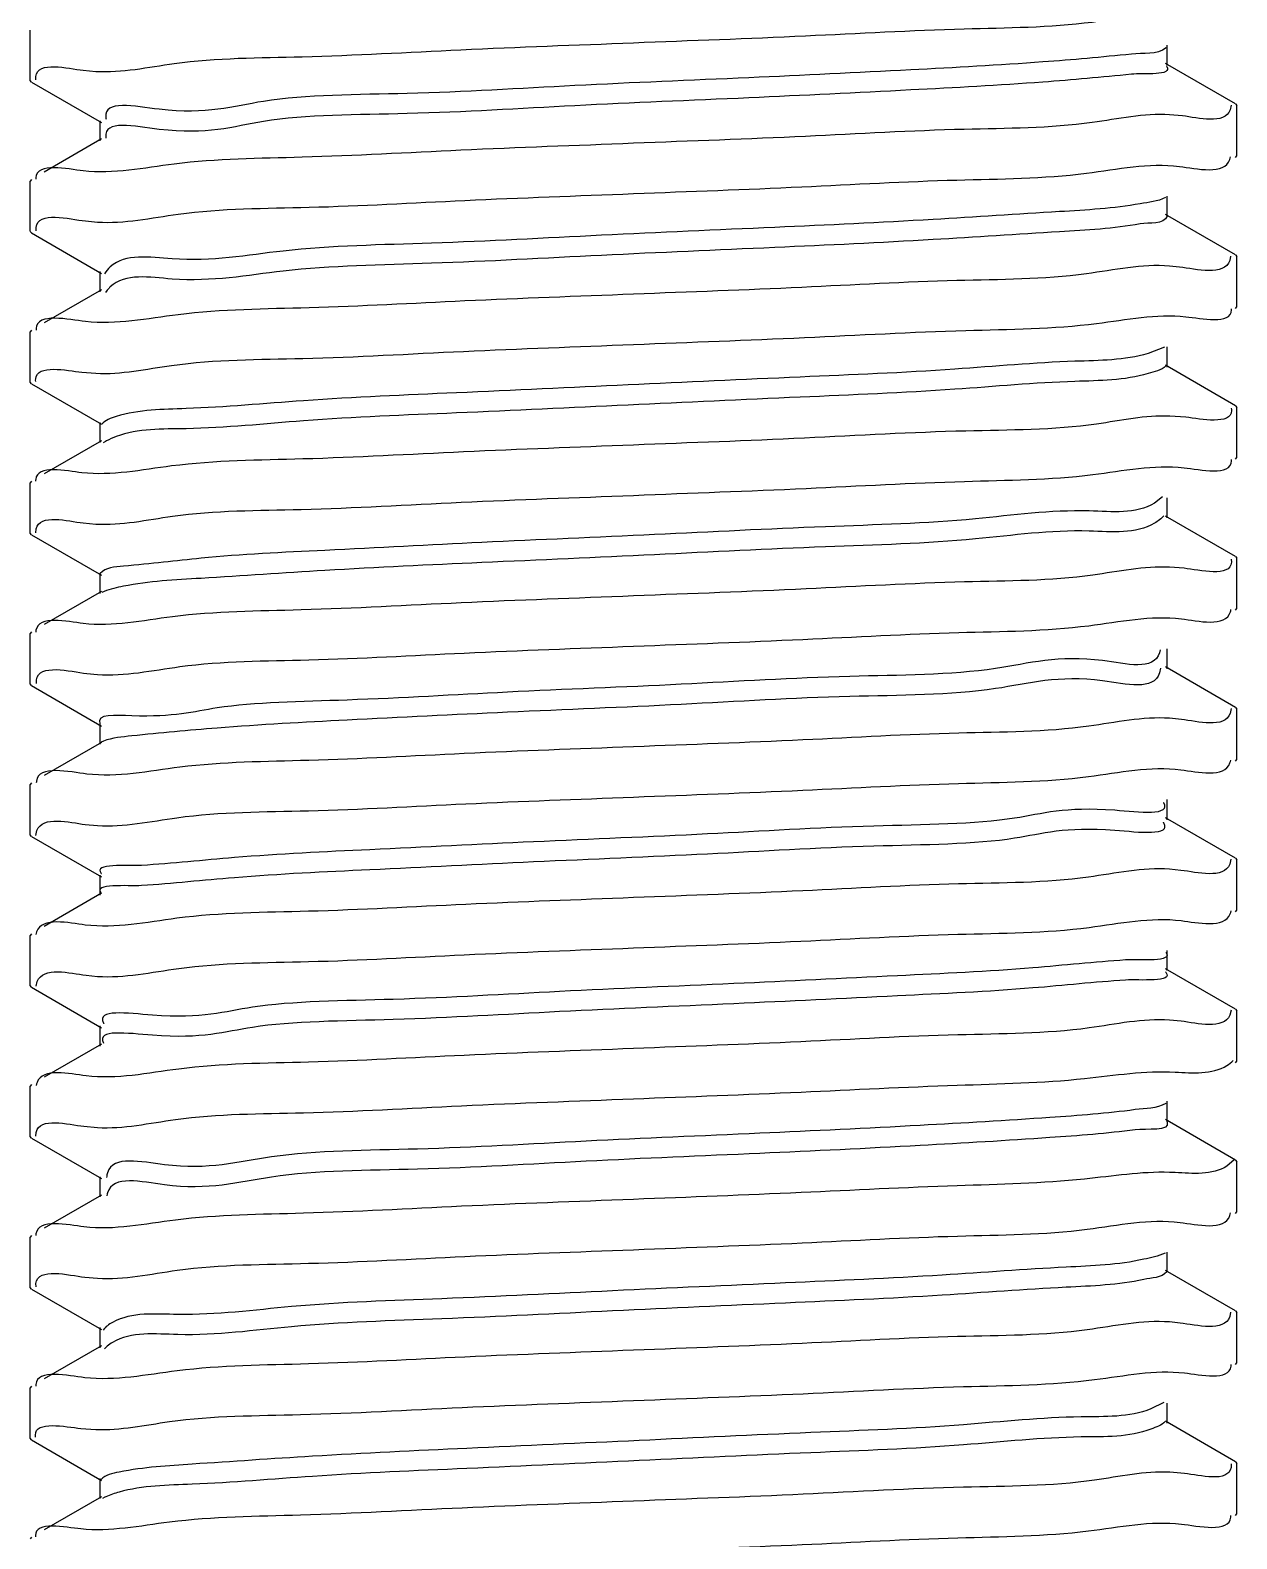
# Model space of a CAD drawing. Extents: x 14204718 to 16986381, y -1556765 to -15898.
# Drawn here: x 14917811.5 to 14917881.3, y -225298 to -225210.8 of the extents above; entities that cross this region are included whole.
import ezdxf

# ---------------------------------------------------------------- set-up
doc = ezdxf.new("R2010")
doc.units = 0
doc.header["$LTSCALE"] = 1000
doc.header["$MEASUREMENT"] = 0
doc.layers.add('02___PRT_ALL_AXES', color=7, linetype='Continuous')

# ---------------------------------------------------------------- blocks, each defined once
blk = doc.blocks.new('抗震大样2')
at = {"color": 133, "linetype": 'Continuous'}
for p, q in [((4060.882277904544, -2486.476334175328), (4060.882277904544, -2484.814680731157)), ((3967.40712550329, -2487.676139350049), (3967.408942484297, -2487.388528613839)), ((3971.329604968429, -2486.883890701924), (3972.369014849886, -2486.973524605157)), ((4066.52045608405, -2489.663165219361), (4060.749023643322, -2486.322093184805)), ((3967.05721735023, -2487.859079748625), (3966.939207886346, -2487.722611352801)), ((3967.05721735023, -2487.859079748625), (3972.828550920822, -2491.200094492408)), ((4066.1792632984, -2489.761862575542), (4066.092140316032, -2490.160391243175)), ((4066.52045608405, -2489.663165219361), (4066.638414285146, -2489.799668391468)), ((3972.695344267413, -2491.04588113213), (3972.695344267413, -2492.707534575369)), ((4062.143292323221, -2490.648421854246), (4061.086461586878, -2490.55179097387)), ((3973.181054373737, -2492.412863306236), (3973.192176816985, -2492.487932032906)), ((3972.8285985291, -2492.553293585777), (3968.104583142325, -2495.288174053421)), ((4066.520404822193, -2494.090280149365), (4066.638411625754, -2493.954420085764)), ((3967.057166088372, -2495.894365620101), (3966.939207886346, -2496.030878550373)), ((4060.882277904544, -2498.938734976342), (4060.882277904544, -2497.277081532171)), ((3967.433363514021, -2500.13603624911), (3967.432522922754, -2499.858262249501)), ((3971.505966840312, -2499.32935161097), (3972.493968235794, -2499.4184120344)), ((4066.52045608405, -2502.125566020142), (4060.749023643322, -2498.784493985586)), ((3967.05721735023, -2500.321480549406), (3966.939214034006, -2500.185961169424)), ((3967.05721735023, -2500.321480549406), (3972.828550920822, -2503.662495293189)), ((4066.120989279822, -2502.225437912857), (4066.049422155134, -2502.599940363318)), ((4066.52045608405, -2502.125566020142), (4066.638411625754, -2502.262687282404)), ((3972.695344267413, -2503.508281933144), (3972.695344267413, -2505.169935376151)), ((4061.894261904527, -2503.134392962558), (4061.081007459667, -2503.051307508256)), ((3972.8285985291, -2505.015694386559), (3968.104583142325, -2507.750574843027)), ((3973.314328742214, -2505.041542074643), (3973.169052127749, -2505.237942785025)), ((3973.354632643051, -2504.993570928462), (3973.314328742214, -2505.041542074643)), ((4066.520404822193, -2506.552680950146), (4066.638412955683, -2506.416630872292)), ((3967.057166088372, -2508.356766421115), (3966.939214034006, -2508.494228355819)), ((4060.655980892479, -2509.744922919665), (4059.299602436367, -2510.272514380747)), ((4060.882277904544, -2511.401135777123), (4060.882277904544, -2509.739482333185)), ((3971.216396395117, -2511.819737675833), (3972.366671958938, -2511.914254687726)), ((4066.52045608405, -2514.587966820924), (4060.749023643322, -2511.2468947866)), ((3967.05721735023, -2512.783881350188), (3966.939208423719, -2512.647084479919)), ((3967.05721735023, -2512.783881350188), (3972.828550920822, -2516.12489609397)), ((4066.52045608405, -2514.587966820924), (4066.638412955683, -2514.724898069631)), ((3972.695344267413, -2515.970682733925), (3972.695344267413, -2517.632336166687)), ((4062.421763963532, -2515.546116945334), (4061.089913133532, -2515.448665742064)), ((3972.8285985291, -2517.47809518734), (3968.104583142325, -2520.212975643808)), ((3973.171067212243, -2517.54115863936), (3972.969224590342, -2517.669749252731)), ((3973.242194704246, -2517.501717164414), (3973.171067212243, -2517.54115863936)), ((4066.520404822193, -2519.01508175116), (4066.638414076064, -2518.878392014885)), ((3967.057166088372, -2520.819167221896), (3966.939208423719, -2520.955351676559)), ((4060.508812278509, -2522.127332262695), (4059.830330724828, -2522.636007210007)), ((4060.882277904544, -2523.863536566729), (4060.882277904544, -2522.201883133966)), ((3967.40246194927, -2525.098495769547), (3967.435804563109, -2524.755682867952)), ((3971.318312165327, -2524.272188748466), (3972.367568339221, -2524.365224264096)), ((4066.52045608405, -2527.050367621938), (4060.749023643322, -2523.709295587381)), ((3967.05721735023, -2525.246282150969), (3966.939207886346, -2525.109786792425)), ((3967.05721735023, -2525.246282150969), (3972.828550920822, -2528.587296894751)), ((4066.174856218509, -2527.257128115278), (4066.188653594814, -2527.503283173312)), ((4066.52045608405, -2527.050367621938), (4066.638414076064, -2527.186659222702)), ((3972.695344267413, -2528.433083534706), (3972.695344267413, -2530.094736967701)), ((4062.274950444698, -2528.02291160915), (4061.087115780916, -2527.927720838925)), ((3972.8285985291, -2529.940495988354), (3968.104583142325, -2532.675376444589)), ((3973.065044917166, -2529.935189081356), (3972.873042731546, -2530.022643227596)), ((4066.520404822193, -2531.477482551942), (4066.638414285146, -2531.341008170042)), ((3967.057166088372, -2533.281568022678), (3966.939207886346, -2533.418053988833)), ((4060.310079526156, -2534.751329564257), (4060.254051062278, -2534.999500082806)), ((4060.882277904544, -2536.32593736751), (4060.882277904544, -2534.664283934748)), ((3967.453161488287, -2537.533584677847), (3967.45937910676, -2537.243720375933)), ((3971.616856617387, -2536.706061992794), (3972.495902985334, -2536.789725988405)), ((4060.325563393999, -2536.280759964138), (4060.254051062278, -2536.661153526744)), ((4066.52045608405, -2539.512768422952), (4060.749023643322, -2536.171696388396)), ((3967.05721735023, -2537.708682951983), (3966.939211626537, -2537.572944015497)), ((3967.05721735023, -2537.708682951983), (3972.828550920822, -2541.049697695766)), ((4066.16712828353, -2539.615522030741), (4066.088993392419, -2540.003747583833)), ((4066.52045608405, -2539.512768422952), (4066.638414285146, -2539.649275367148)), ((3972.695344267413, -2540.895484335721), (3972.695344267413, -2542.557137768716)), ((4062.05730711855, -2540.506232046057), (4061.084169211797, -2540.412445041351)), ((3972.984544123523, -2542.295172917191), (3972.810484635644, -2542.370929404395)), ((3972.8285985291, -2542.402896788903), (3968.104583142325, -2545.137777245604)), ((4066.520404822193, -2543.939883352723), (4066.638408511877, -2543.804333300795)), ((3967.057166088372, -2545.743968823459), (3966.939211626537, -2545.881211212138)), ((4060.882277904544, -2548.788338179467), (4060.882277904544, -2547.126684735529)), ((3967.398461728822, -2550.082438562997), (3967.496658135206, -2549.676206802484)), ((3971.49180602096, -2549.18030331959), (3972.492648384534, -2549.275119134458)), ((4066.52045608405, -2551.9751692235), (4060.749023643322, -2548.634097188944)), ((3967.05721735023, -2550.171083752764), (3966.939208550379, -2550.034899910446)), ((3967.05721735023, -2550.171083752764), (3972.828550920822, -2553.512098496547)), ((4066.148977004923, -2552.060391523177), (4066.054340443574, -2552.458356973948)), ((4066.52045608405, -2551.9751692235), (4066.638408511877, -2552.112600498367)), ((3972.695344267413, -2553.357885136502), (3972.695344267413, -2555.019538579509)), ((4062.024108820595, -2552.971781844972), (4061.083496326581, -2552.880280324491)), ((3972.8285985291, -2554.865297589917), (3968.104583142325, -2557.600178046385)), ((4066.520404822193, -2556.402284153504), (4066.638413121924, -2556.265349906869)), ((3967.057166088372, -2558.20636962424), (3966.939208550379, -2558.343167107552)), ((4060.882277904544, -2561.250738980481), (4060.882277904544, -2559.589085536543)), ((3967.431636055931, -2562.547880485654), (3967.525138373952, -2562.151272052201)), ((3971.559005113784, -2561.636322374921), (3972.494178477675, -2561.727509219665)), ((4066.52045608405, -2564.43757001427), (4060.749023643322, -2561.096497990191)), ((3967.05721735023, -2562.633484553546), (3966.93921449082, -2562.49595916993)), ((3967.05721735023, -2562.633484553546), (3972.828550920822, -2565.974499297328)), ((4066.182550174184, -2564.511735721026), (4066.066023943014, -2564.929893757449)), ((4066.52045608405, -2564.43757001427), (4066.638413121924, -2564.57361710351)), ((3972.695344267413, -2565.820285937283), (3972.695344267413, -2567.481939380523)), ((4062.037760674953, -2565.432889013784), (4061.083794799633, -2565.34124578652)), ((3972.8285985291, -2567.327698390931), (3968.104583142325, -2570.062578847632)), ((4066.520404822193, -2568.864684954286), (4066.638414118905, -2568.728331581457)), ((3967.057166088372, -2570.668770414311), (3966.93921449082, -2570.804226367502)), ((4060.882277904544, -2573.713139781496), (4060.882277904544, -2572.051486337325)), ((3967.412514830008, -2574.935106167104), (3967.432138499804, -2574.615103001008)), ((3971.386763893999, -2574.115171133773), (3972.49107583845, -2574.212281030137)), ((4066.52045608405, -2576.899970815051), (4060.749023643322, -2573.558898790739)), ((3967.05721735023, -2575.095885344082), (3966.939207886346, -2574.959410887677)), ((3967.05721735023, -2575.095885344082), (3972.828550920822, -2578.436900098342)), ((4066.417917984538, -2576.884241074091), (4065.817429538816, -2577.396918518236)), ((4066.52045608405, -2576.899970815051), (4066.638414118905, -2577.036598778795)), ((3972.695344267413, -2578.282686738065), (3972.695344267413, -2579.94434017106)), ((4061.53681557253, -2577.941625592299), (4061.066674200818, -2577.922152051935)), ((3973.305253538303, -2579.68490451877), (3973.267679277807, -2579.861493252451)), ((3972.8285985291, -2579.790099191712), (3968.104583142325, -2582.52497964818)), ((4066.520404822193, -2581.327085744124), (4066.638409592211, -2581.191442067036)), ((3967.057166088372, -2583.131171215093), (3966.939207886346, -2583.267678084085)), ((4060.882277904544, -2586.175540571101), (4060.882277904544, -2584.513887138106)), ((3967.423712339252, -2587.368176294025), (3967.419771728106, -2587.096347076353)), ((3971.448770524468, -2586.571616319707), (3972.492982254364, -2586.662818532204)), ((4066.52045608405, -2589.362371615833), (4060.749023643322, -2586.021299591754)), ((3967.05721735023, -2587.558286145097), (3966.939212993719, -2587.422679565148)), ((3967.05721735023, -2587.558286145097), (3972.828550920822, -2590.899300899124)), ((4066.128121303394, -2589.458271747688), (4066.05047539575, -2589.839330255985)), ((4066.52045608405, -2589.362371615833), (4066.638409592211, -2589.499709275085)), ((3972.695344267413, -2590.745087538846), (3972.695344267413, -2592.406740972074)), ((4061.948381583206, -2590.366127240704), (4061.082136053592, -2590.279296998866)), ((3972.8285985291, -2592.252499992726), (3968.104583142325, -2594.987380448962)), ((3973.254062064923, -2592.318731958512), (3973.068625199143, -2592.486280592624)), ((3973.310832623392, -2592.273488537176), (3973.254062064923, -2592.318731958512)), ((4066.520404822193, -2593.789486545138), (4066.638414035551, -2593.653175009647)), ((3967.057166088372, -2595.593572015874), (3966.939212993719, -2595.730946772965)), ((4060.606922904029, -2596.93776757014), (4059.536030880176, -2597.467674541986)), ((4060.882277904544, -2598.637941371882), (4060.882277904544, -2596.976287938887)), ((3971.115006246604, -2599.066554696299), (3972.365818493068, -2599.157041496364)), ((4066.52045608405, -2601.824772416847), (4060.749023643322, -2598.48370038229)), ((3967.05721735023, -2600.020686945878), (3966.939210003708, -2599.883605446899)), ((3967.05721735023, -2600.020686945878), (3972.828550920822, -2603.361701700138)), ((4066.176261979155, -2601.990480353823), (4066.159153721295, -2602.309144525323)), ((4066.52045608405, -2601.824772416847), (4066.638414035551, -2601.961442206753)), ((3972.695344267413, -2603.20748833986), (3972.695344267413, -2604.869141772855)), ((4062.318657329772, -2602.793055812595), (4061.088934129104, -2602.691937627504)), ((3972.8285985291, -2604.714900782332), (3968.104583142325, -2607.449781249976)), ((3973.121303724591, -2604.754989470821), (3972.92058300972, -2604.862453872804)), ((3973.199432715774, -2604.719081008807), (3973.121303724591, -2604.754989470821)), ((4066.520404822193, -2606.251887345919), (4066.638407514896, -2606.11434722878)), ((3967.057166088372, -2608.055972816655), (3966.939210003708, -2608.191872643307))]:
    blk.add_line(p, q, dxfattribs=at)
for points, start_tangent, end_tangent in [([(4016.788811084814, -2484.606974049937), (4031.004029823467, -2484.033407967538), (4044.12173402356, -2483.455898442306), (4054.687827379443, -2482.893817790784), (4062.143292323221, -2482.340154657606)], (0.9992093669001388, 0.03975727730898905), (0.9924201032045628, -0.1228915731669389)), ([(3972.369014849886, -2486.973524605157), (3978.843070634641, -2486.322994549526), (3989.411091798451, -2485.760181731544), (4002.524737410247, -2485.182568478398), (4016.788811084814, -2484.606974049937)], (0.9983086837109314, -0.05813580675751988), (0.9992093668809071, 0.03975727779233642)), ([(3967.408942484297, -2487.388528613839), (3971.329604968429, -2486.883890701924)], (0.1320323183050975, 0.9912454120564601), (0.9936520557453955, -0.1124970760195546)), ([(4057.92266242858, -2485.545528678922), (4050.611380233429, -2486.196238808101), (4039.692324099131, -2486.84694894799), (4026.330204015132, -2487.497659109533), (4011.950325975195, -2488.148369249422), (3998.086557779461, -2488.799079420976), (3986.217714961618, -2489.449789560866), (3977.609819158912, -2490.10049969051), (3973.181054373737, -2490.75120987324), (3973.211892752908, -2490.918286583619)], (-0.994587914972598, -0.1038984089890701), (0.2398060158817528, -0.9708208252540326)), ([(4060.802150773816, -2485.036401592894), (4057.92266242858, -2485.545528678922)], (-0.7861037400419386, -0.6180945800539561), (-0.9945879147010492, -0.1038984115885245)), ([(4057.92266242858, -2487.207182111451), (4050.611380233429, -2487.857892251574), (4039.692324099131, -2488.508602380985), (4026.330204015132, -2489.15931255254), (4011.950325975195, -2489.810022692429), (3998.086557779461, -2490.460732865147), (3986.217714961618, -2491.111443005037), (3977.609819158912, -2491.762153133517), (3973.181054373737, -2492.412863306236)], (-0.994587914990454, -0.1038984088181419), (0.1138064814306331, -0.9935029364749655)), ([(4060.825016122311, -2486.527957805665), (4060.846293344162, -2486.556471939897), (4057.92266242858, -2487.207182111451)], (0.6695954419187259, -0.7427260222731302), (-0.9945879149883001, -0.1038984088387585)), ([(4061.086461586878, -2490.55179097387), (4054.687827379443, -2491.202084988123), (4044.12173402356, -2491.764165638946), (4031.004029823467, -2492.341675163945), (4016.788811084814, -2492.91524125752)], (-0.9983001279038809, 0.05828254135755683), (-0.9992093668885264, -0.03975727760084212)), ([(4066.092140316032, -2490.160391243175), (4062.143292323221, -2490.648421854246)], (-0.3555656279849618, -0.9346513169068237), (-0.9924201030464458, 0.1228915744438241)), ([(4016.788811084814, -2492.91524125752), (4002.524737410247, -2493.490835686214), (3989.411091798451, -2494.068448927719), (3978.843070634641, -2494.631261745701), (3971.329604968429, -2495.192157888319)], (-0.9992093669027308, -0.03975727724384819), (-0.9936520553422685, 0.1124970795802524)), ([(3971.329604968429, -2495.192157888319), (3967.402563020121, -2495.760196453892), (3967.40048840642, -2495.88365397742)], (-0.9936520550619021, 0.1124970820566421), (0.03118472754202961, -0.9995136381101208)), ([(4016.788811084814, -2497.069374850718), (4030.698780470062, -2496.508468445856), (4043.506701500155, -2495.947422385914), (4054.210602753796, -2495.38520185533), (4061.894261904527, -2494.826125764987)], (0.9992093669062788, 0.03975727715467603), (0.9921258536013801, -0.1252449225147797)), ([(4061.894261904527, -2494.826125764987), (4066.060571309179, -2494.256069879513), (4066.108735373709, -2494.032100632321)], (0.9921258535468084, -0.125244922947069), (0.1399352680354332, 0.9901606540152217)), ([(3972.493968235794, -2499.4184120344), (3979.177069828846, -2498.765025636647), (3989.987767462153, -2498.195248747943), (4002.849540433846, -2497.63149539358), (4016.788811084814, -2497.069374850718)], (0.9979541777496752, -0.06393323949222038), (0.9992093668765154, 0.03975727790271127)), ([(4060.730937581509, -2497.396450811997), (4058.663185555954, -2497.909021507949)], (-0.8870633436177614, -0.4616477276123836), (-0.9842097198670805, -0.1770062917502171)), ([(3967.432522922754, -2499.858262249501), (3971.505966840312, -2499.32935161097)], (0.1117827657767033, 0.9937326669055974), (0.993415587614231, -0.1145664448478371)), ([(4058.663185555954, -2497.909021507949), (4051.979426485952, -2498.559731680434), (4041.541967167985, -2499.21044180938), (4028.464146804065, -2499.86115194927), (4014.140945849009, -2500.511862121755), (4000.100186475553, -2501.162572261412), (3987.83956345031, -2501.813282433432), (3978.666888634674, -2502.463992562843), (3973.560589726083, -2503.114702702733), (3973.09176177159, -2503.708858248778)], (-0.9842097196132694, -0.1770062931614856), (-0.451471772228242, -0.8922854021450147)), ([(4058.663185555954, -2499.570674952352), (4051.979426485952, -2500.221385113662), (4041.541967167985, -2500.872095253319), (4028.464146804065, -2501.522805393673), (4014.140945849009, -2502.173515565228), (4000.100186475553, -2502.82422569464), (3987.83956345031, -2503.474935866427), (3978.666888634674, -2504.125646006083), (3973.560589726083, -2504.776356135728), (3973.354632643051, -2504.993570928462)], (-0.984209719625782, -0.1770062930919123), (-0.6516651886237571, -0.7585067448190315)), ([(4060.875870068558, -2498.936232729116), (4058.663185555954, -2499.570674952352)], (-0.3637440677482793, -0.931498928167894), (-0.9842097200529967, -0.177006290716466)), ([(4061.081007459667, -2503.051307508256), (4054.210602753796, -2503.69346905197), (4043.506701500155, -2504.255689583253), (4030.698780470062, -2504.816735642496), (4016.788811084814, -2505.377642058767)], (-0.9969965856026874, 0.07744551824723879), (-0.9992093668987947, -0.0397572773427691)), ([(4066.049422155134, -2502.599940363318), (4061.894261904527, -2503.134392962558)], (-0.3125798182163477, -0.9498914976163516), (-0.9921258538499784, 0.1252449205455112)), ([(4016.788811084814, -2505.377642058767), (4002.849540433846, -2505.939762591152), (3989.987767462153, -2506.503515945282), (3979.177069828846, -2507.07329284423), (3971.505966840312, -2507.637618808309)], (-0.9992093668881084, -0.03975727761135099), (-0.9934155878464114, 0.1145664428345792)), ([(3971.505966840312, -2507.637618808309), (3967.42819373589, -2508.215200604871), (3967.426479324233, -2508.343855655985)], (-0.9934155880474113, 0.1145664410916927), (0.03493748088021995, -0.9993894998596615)), ([(4016.788811084814, -2509.5317756515), (4030.926602005493, -2508.961422993569), (4044.240491190925, -2508.375044479035), (4055.05538270995, -2507.795954523142), (4062.421763963532, -2507.237849747762)], (0.999209366905445, 0.03975727717562828), (0.9943261628864866, -0.1063742534612404)), ([(4062.421763963532, -2507.237849747762), (4066.196854766458, -2506.680368673056), (4066.193721053191, -2506.576903790468)], (0.9943261628813681, -0.1063742535090867), (-0.07394468860628638, 0.9972623441336383)), ([(3972.366671958938, -2511.914254687726), (3978.629482824355, -2511.260951921344), (3989.474306785502, -2510.681975031737), (4002.739035952836, -2510.098477285821), (4016.788811084814, -2509.5317756515)], (0.9987255244931826, -0.050471048392297), (0.9992093668896929, 0.03975727757152658)), ([(3967.39906445099, -2512.60321662412), (3967.395729471929, -2512.378737087129), (3971.216396395117, -2511.819737675833)], (-0.09496364327715144, 0.9954807413785213), (0.9937267858306988, -0.1118350353091035)), ([(4059.299602436367, -2510.272514380747), (4053.259983326308, -2510.923224510159), (4043.33006998105, -2511.573934693122), (4030.569062912371, -2512.224644821603), (4016.338148739655, -2512.875354961492), (4002.155305698514, -2513.526065134211), (3989.533384297043, -2514.176775262691), (3979.818735210225, -2514.827485435409), (3974.047597212717, -2515.478195575299), (3972.850673637353, -2516.111236020923)], (-0.9574113582072857, -0.2887273647849826), (-0.670958510401071, -0.7414948936576542)), ([(4059.299602436367, -2511.93416781351), (4053.259983326308, -2512.584877953632), (4043.33006998105, -2513.235588126117), (4030.569062912371, -2513.886298266007), (4016.338148739655, -2514.537008394487), (4002.155305698514, -2515.187718567206), (3989.533384297043, -2515.838428707095), (3979.818735210225, -2516.489138878882), (3974.047597212717, -2517.139849018538), (3973.242194704246, -2517.501717164414)], (-0.9574113581453261, -0.2887273649904393), (-0.8798722856360777, -0.4752102281827957)), ([(4060.784061138518, -2511.30771234585), (4059.299602436367, -2511.93416781351)], (-0.6892048186576705, -0.7245665724687053), (-0.9574113578835698, -0.2887273658584154)), ([(4066.183312499896, -2514.790180193027), (4066.196854766458, -2514.988635869697), (4062.421763963532, -2515.546116945334)], (0.14199212153565, -0.98986778784937), (-0.9943261625342369, 0.1063742567538702)), ([(4061.089913133532, -2515.448665742064), (4055.05538270995, -2516.104221719783), (4044.240491190925, -2516.683311686851), (4030.926602005493, -2517.269690201385), (4016.788811084814, -2517.840042859549)], (-0.9992944772844264, 0.03755725853740209), (-0.9992093669009952, -0.0397572772874657)), ([(4016.788811084814, -2517.840042859549), (4002.739035952836, -2518.406744483393), (3989.474306785502, -2518.990242228378), (3978.629482824355, -2519.569219117751), (3971.216396395117, -2520.128004883416)], (-0.999209366904022, -0.03975727721139687), (-0.9937267859644707, 0.1118350341204533)), ([(3971.216396395117, -2520.128004883416), (3967.395729471929, -2520.687004294945), (3967.392873173114, -2520.810472705867)], (-0.9937267863027228, 0.1118350311148654), (0.02589042315639132, -0.9996647868104503)), ([(4016.788811084814, -2521.994176452514), (4031.056660160422, -2521.418425207026), (4044.147770760581, -2520.841861795168), (4054.72711210791, -2520.27861228236), (4062.274950444698, -2519.714644411346)], (0.9992093668972423, 0.03975727738178706), (0.9940480795517738, -0.1089422578223464)), ([(4062.274950444698, -2519.714644411346), (4066.190139650367, -2519.144773800392), (4066.185965702869, -2519.042883868329)], (0.9940480797199824, -0.1089422562875207), (-0.08284485493016025, 0.9965624566536715)), ([(3972.367568339221, -2524.365224264096), (3978.698259033263, -2523.719105242053), (3989.321003303863, -2523.151676470181), (4002.537057615351, -2522.569259291748), (4016.788811084814, -2521.994176452514)], (0.9983250370579326, -0.05785430306621506), (0.9992093668812696, 0.03975727778322598)), ([(3967.435804563109, -2524.755682867952), (3971.318312165327, -2524.272188748466)], (0.2379494874256036, 0.9712775305925143), (0.9930585200009109, -0.1176213239748674)), ([(4059.830330724828, -2522.636007210007), (4054.449867056217, -2523.286717382492), (4045.052187046967, -2523.937427511439), (4032.639719097409, -2524.588137694402), (4018.536472081207, -2525.238847823814), (4004.246806161478, -2525.88955796347), (3991.294966419227, -2526.540268135257), (3981.062495190185, -2527.190978275379), (3974.640866106842, -2527.841688447865), (3972.733242097311, -2528.463889751118)], (-0.8564370995493726, -0.5162513869380481), (-0.6307683540238369, -0.7759711873272486)), ([(4059.830330724828, -2524.297660654411), (4054.449867056217, -2524.948370825965), (4045.052187046967, -2525.599080955377), (4032.639719097409, -2526.24979113834), (4018.536472081207, -2526.900501267053), (4004.246806161478, -2527.551211406942), (3991.294966419227, -2528.201921579428), (3981.062495190185, -2528.852631708141), (3974.640866106842, -2529.503341880627), (3973.065044917166, -2529.935189081356)], (-0.8564370996441094, -0.5162513867808842), (-0.9293678682739844, -0.3691549341670381)), ([(4060.601720517501, -2523.675755531294), (4059.830330724828, -2524.297660654411)], (-0.556222419107441, -0.8310334653203002), (-0.8564370952016968, -0.5162513941506406)), ([(4061.087115780916, -2527.927720838925), (4054.72711210791, -2528.586879490409), (4044.147770760581, -2529.150128992507), (4031.056660160422, -2529.726692415075), (4016.788811084814, -2530.30244366033)], (-0.9987874690968801, 0.04922998654325586), (-0.999209366898831, -0.03975727734185906)), ([(4066.188653594814, -2527.503283173312), (4062.274950444698, -2528.02291160915)], (-0.05549342170765403, -0.998459052814474), (-0.9940480792314529, 0.1089422607451275)), ([(4016.788811084814, -2530.30244366033), (4002.537057615351, -2530.877526499098), (3989.321003303863, -2531.459943677764), (3978.698259033263, -2532.027372439625), (3971.318312165327, -2532.580455946038)], (-0.9992093668764331, -0.03975727790477959), (-0.9930585199937882, 0.1176213240350024)), ([(3971.318312165327, -2532.580455946038), (3967.419723706786, -2533.142424734076), (3967.403625770938, -2533.297690461157)], (-0.993058519807781, 0.1176213256054319), (-0.04648454972811186, -0.9989190090475677)), ([(4016.788811084814, -2534.456577253295), (4030.788281779736, -2533.891961416462), (4043.663269258104, -2533.327237026533), (4054.401913940907, -2532.760843889089), (4062.05730711855, -2532.197964849416)], (0.9992093668902817, 0.0397572775567252), (0.9922467975743361, -0.1242831151181637)), ([(4062.05730711855, -2532.197964849416), (4066.110155879054, -2531.629987443332), (4066.154438488185, -2531.42435624334)], (0.9922467980232111, -0.1242831115344513), (0.1436612812692618, 0.9896269177139809)), ([(3972.495902985334, -2536.789725988405), (3979.307309147436, -2536.144350052811), (3989.951187240891, -2535.584177812794), (4002.802004019264, -2535.020668088226), (4016.788811084814, -2534.456577253295)], (0.9974472105474572, -0.0714077178678648), (0.9992093669098931, 0.03975727706383384)), ([(3967.45937910676, -2537.243720375933), (3971.616856617387, -2536.706061992794)], (0.135235012575793, 0.9908135502573758), (0.9931011639968653, -0.1172607268784881)), ([(4060.254051062278, -2534.999500082806), (4055.54611948505, -2535.650210212218), (4046.70403689472, -2536.300920395181), (4034.67096746387, -2536.951630523661), (4020.730450408068, -2537.602340706624), (4006.36948796222, -2538.253050836269), (3993.11993027525, -2538.903760964749), (3982.395076443441, -2539.554471147712), (3975.338921441231, -2540.205181277357), (3972.704128806479, -2540.855891460087), (3972.716650527902, -2540.881351769902)], (-0.2932112301054041, -0.956047684239691), (0.5527585736920999, -0.8333414421531402)), ([(4060.254051062278, -2536.661153526744), (4055.54611948505, -2537.31186365569), (4046.70403689472, -2537.962573828176), (4034.67096746387, -2538.613283968065), (4020.730450408068, -2539.263994139619), (4006.36948796222, -2539.914704269031), (3993.11993027525, -2540.56541440892), (3982.395076443441, -2541.216124580707), (3975.338921441231, -2541.866834720597), (3972.984544123523, -2542.295172917191)], (-0.2932112300012838, -0.9560476842716238), (-0.9427850670036224, -0.333401135923343)), ([(4061.084169211797, -2540.412445041351), (4054.401913940907, -2541.06911108573), (4043.663269258104, -2541.635504234582), (4030.788281779736, -2542.200228614034), (4016.788811084814, -2542.764844449935)], (-0.9977686329945853, 0.0667664212918188), (-0.9992093668853642, -0.03975727768031803)), ([(4066.088993392419, -2540.003747583833), (4062.05730711855, -2540.506232046057)], (-0.3338667044079067, -0.9426202966665866), (-0.9922467980293213, 0.1242831114856696)), ([(4016.788811084814, -2542.764844449935), (4002.802004019264, -2543.328935295576), (3989.951187240891, -2543.892445010366), (3979.307309147436, -2544.452617260162), (3971.616856617387, -2545.014329189435)], (-0.9992093669070999, -0.03975727713403737), (-0.9931011642569223, 0.1172607246760213)), ([(3971.616856617387, -2545.014329189435), (3967.454363738187, -2545.595047238981), (3967.448586044367, -2545.73935573874)], (-0.9931011640417738, 0.1172607264981512), (0.0117846419537742, -0.9999305586959634)), ([(4016.788811084814, -2546.918978054076), (4030.77616670588, -2546.354864446679), (4043.642194427084, -2545.790633279597), (4054.375884223729, -2545.224822133547), (4062.024108820595, -2544.663514648331)], (0.9992093668752609, 0.03975727793424292), (0.9921668723655684, -0.1249195636412725)), ([(4062.024108820595, -2544.663514648331), (4066.071791626047, -2544.102718161419), (4066.132073421031, -2543.869848565198)], (0.992166872785622, -0.1249195603050209), (0.1774846309939201, 0.9841235724038686)), ([(3972.492648384534, -2549.275119134458), (3979.070784742944, -2548.621084565995), (3989.927081011236, -2548.047716966132), (4002.935790922958, -2547.477525155526), (4016.788811084814, -2546.918978054076)], (0.9979859540986878, -0.06343528530504008), (0.9992093668998284, 0.03975727731679361)), ([(3967.496658135206, -2549.676206802484), (3971.49180602096, -2549.18030331959)], (0.3741356230115432, 0.9273739998478309), (0.9922314361704809, -0.1244056955089483)), ([(4060.565136555582, -2547.354974605376), (4060.569709925912, -2547.362992955139), (4056.546015124768, -2548.013703095028), (4048.281512800138, -2548.664413224673), (4036.657757963054, -2549.31512339646), (4022.914629260078, -2549.965833525639), (4008.518073906191, -2550.616543708602), (3995.003738677129, -2551.267253837315), (3983.813165927306, -2551.917963977437), (3976.140027743764, -2552.568674149923)], (0.5008359288813181, -0.865542241800819), (-0.9979729226574611, -0.06363996890732565)), ([(4060.565136555582, -2547.354974605376), (4060.575839431025, -2547.374134221114)], (0.5008355365511811, -0.8655424688179609), (0.4739318890850594, -0.8805615052387126)), ([(4060.569709925912, -2549.024646399077), (4056.546015124768, -2549.675356528023), (4048.281512800138, -2550.326066667913), (4036.657757963054, -2550.976776840398), (4022.914629260078, -2551.627486969111), (4008.518073906191, -2552.278197152074), (3995.003738677129, -2552.928907281486), (3983.813165927306, -2553.579617421376), (3976.140027743764, -2554.230327582685)], (0.4899311381172999, -0.8717611369538604), (-0.997972922640938, -0.06363996916643294)), ([(4060.551652364433, -2548.994189000921), (4060.569709925912, -2549.024646399077)], (0.5285392701439003, -0.8489088525370397), (0.4899310203204094, -0.8717612031558888)), ([(3976.140027743764, -2552.568674149923), (3972.802799781784, -2553.219384278404), (3972.820840436034, -2553.240217683604)], (-0.9979729227759871, -0.06363996704865504), (0.6839868463870622, -0.7294943412868131)), ([(4061.083496326581, -2552.880280324491), (4054.375884223729, -2553.533089330653), (4043.642194427084, -2554.098900476936), (4030.77616670588, -2554.663131654263), (4016.788811084814, -2555.227245250717)], (-0.9976830679743767, 0.06803304988926633), (-0.9992093668880603, -0.03975727761255783)), ([(4066.054340443574, -2552.458356973948), (4062.024108820595, -2552.971781844972)], (-0.3638332667740207, -0.9314640916259437), (-0.9921668722842776, 0.1249195642869212)), ([(3976.140027743764, -2554.230327582685), (3972.805367989466, -2554.884234038182)], (-0.9979729226353578, -0.06363996925394148), (0.6318307173067284, -0.7751064086095957)), ([(4016.788811084814, -2555.227245250717), (4002.935790922958, -2555.785792363109), (3989.927081011236, -2556.355984173715), (3979.070784742944, -2556.929351773812), (3971.49180602096, -2557.488570516929)], (-0.9992093669048964, -0.03975727718941839), (-0.9922314366643029, 0.1244056915703355)), ([(3971.49180602096, -2557.488570516929), (3967.471346874721, -2558.052773559), (3967.415473403409, -2558.271133764414)], (-0.9922314369749814, 0.1244056890924348), (-0.1778681371925558, -0.9840543307011308)), ([(4016.788811084814, -2559.381378855091), (4030.627470032312, -2558.82342653349), (4043.593304136768, -2558.255342165241), (4054.432973732706, -2557.683761334047), (4062.037760674953, -2557.124621805735)], (0.9992093668796673, 0.0397572778234942), (0.9921837306476843, -0.1247855946735995)), ([(4062.037760674953, -2557.124621805735), (4066.091582083143, -2556.559835149441), (4066.161190742161, -2556.324839927489)], (0.9921837310235745, -0.1247855916848544), (0.2107512088028256, 0.9775397321787734)), ([(3972.494178477675, -2561.727509219665), (3979.209266858175, -2561.075078736059), (3989.944250501692, -2560.509306923021), (4002.8036434073, -2559.945401727222), (4016.788811084814, -2559.381378855091)], (0.9976542738361975, -0.0684539983957794), (0.9992093669020826, 0.03975727726013437)), ([(4060.773824108765, -2559.723123936215), (4057.447068095673, -2560.37719595735)], (0.6317856255852372, -0.7751431631020625), (-0.9979220050641628, -0.06443346807926084)), ([(3967.525138373952, -2562.151272052201), (3971.559005113784, -2561.636322374921)], (0.3613699810609007, 0.9324225098033855), (0.9921623338996746, -0.1249556048792961)), ([(4057.447068095673, -2560.37719595735), (4049.780692880973, -2561.027906097239), (4038.595151117072, -2561.678616268793), (4025.08357830625, -2562.329326408682), (4010.687222187407, -2562.980036538327), (3996.9417082211, -2563.630746709881), (3985.313238068484, -2564.281456849771), (3977.042193317786, -2564.932167022256), (3973.010826910846, -2565.582877162145), (3973.029258844443, -2565.614287680713)], (-0.9979220052057182, -0.06443346588690359), (0.5250442424966868, -0.85107493408106)), ([(4057.447068095673, -2562.038849400356), (4049.780692880973, -2562.689559540246), (4038.595151117072, -2563.340269712731), (4025.08357830625, -2563.990979852621), (4010.687222187407, -2564.641689981334), (3996.9417082211, -2565.292400153819), (3985.313238068484, -2565.943110282766), (3977.042193317786, -2566.593820465729), (3973.010826910846, -2567.244530595141)], (-0.9979220052064097, -0.06443346587619435), (0.4856088545159953, -0.8741762067316081)), ([(4060.758323873859, -2561.367120807292), (4060.776522634551, -2561.388139228802), (4057.447068095673, -2562.038849400356)], (0.6844884966223108, -0.7290236607900521), (-0.9979220054559709, -0.06443346201108156)), ([(4061.083794799633, -2565.34124578652), (4054.432973732706, -2565.992028531618), (4043.593304136768, -2566.563609362347), (4030.627470032312, -2567.131693741074), (4016.788811084814, -2567.689646051731)], (-0.997831253398763, 0.06582392984814603), (-0.9992093668880171, -0.0397572776136442)), ([(4066.066023943014, -2564.929893757449), (4062.037760674953, -2565.432889013784)], (-0.4050494057261591, -0.9142947986950848), (-0.9921837310943107, 0.1247855911224234)), ([(3973.004950346891, -2567.233732419554), (3973.010826910846, -2567.244530595141)], (0.4702451598754169, -0.8825358290821648), (0.4856091195732007, -0.8741760594910736)), ([(4016.788811084814, -2567.689646051731), (4002.8036434073, -2568.253668934805), (3989.944250501692, -2568.817574119428), (3979.209266858175, -2569.3833459327), (3971.559005113784, -2569.944589571562)], (-0.9992093668864817, -0.03975727765222932), (-0.992162333990468, 0.124955604158385)), ([(3971.559005113784, -2569.944589571562), (3967.508408973459, -2570.505224341061), (3967.448333930224, -2570.738686277764)], (-0.9921623337712122, 0.124955605899303), (-0.1759478808839665, -0.984399483549459)), ([(4016.788811084814, -2571.843779655872), (4030.630301242694, -2571.285710065393), (4043.533934960142, -2570.720543424599), (4054.050998946186, -2570.169192770962), (4061.53681557253, -2569.633358394727)], (0.9992093669040765, 0.03975727721002399), (0.9985098136609012, -0.05457244747006171)), ([(4061.53681557253, -2569.633358394727), (4065.817429538816, -2569.088651321596), (4066.328961449675, -2568.683521029539)], (0.998509813658269, -0.05457244751822173), (0.687337694882714, 0.7263380020302651)), ([(3972.49107583845, -2574.212281030137), (3978.950287783053, -2573.553234704072), (3989.522718769498, -2572.991677184589), (4002.572319936007, -2572.417398536811), (4016.788811084814, -2571.843779655872)], (0.9983850009671235, -0.05681012096340923), (0.9992093668920009, 0.03975727751351749)), ([(3967.432138499804, -2574.615103001008), (3971.386763893999, -2574.115171133773)], (0.1932816960799032, 0.9811433055168222), (0.9931195487071857, -0.1171049186654263)), ([(4058.247038241476, -2572.740688797086), (4051.197849929333, -2573.391398969572), (4040.478330295999, -2574.042109109228), (4027.231905280147, -2574.692819281248), (4012.871539951768, -2575.34352941066), (3998.929020766634, -2575.99423955055), (3986.891563409474, -2576.644949722104), (3978.043175219558, -2577.295659851981), (3973.327692965046, -2577.946370023536), (3973.250871818513, -2578.332768013235)], (-0.9912420768690668, -0.1320573551313934), (-0.08978679025576952, -0.9959610094253523)), ([(4060.76712112641, -2572.237589490367), (4058.247038241476, -2572.740688797086)], (-0.870268050605397, -0.4925784405508247), (-0.9912420767271546, -0.1320573561966076)), ([(4058.247038241476, -2574.402342230082), (4051.197849929333, -2575.053052412812), (4040.478330295999, -2575.703762542456), (4027.231905280147, -2576.354472714011), (4012.871539951768, -2577.0051828539), (3998.929020766634, -2577.655892983545), (3986.891563409474, -2578.306603166508), (3978.043175219558, -2578.957313294988), (3973.327692965046, -2579.608023467474), (3973.316015776247, -2579.646275693318)], (-0.9912420768358223, -0.132057355380933), (-0.2800023488560797, -0.9599993149138589)), ([(4060.861712906044, -2573.726690065581), (4060.873974912334, -2573.751632101135), (4058.247038241476, -2574.402342230082)], (0.5502029195941651, -0.835030985814333), (-0.9912420766326789, -0.1320573569057565)), ([(4061.066674200818, -2577.922152051935), (4054.050998946186, -2578.477459978778), (4043.533934960142, -2579.028810632415), (4030.630301242694, -2579.593977262732), (4016.788811084814, -2580.152046852279)], (-0.9995933940323142, 0.02851397213576079), (-0.9992093669110451, -0.03975727703488498)), ([(4065.817429538816, -2577.396918518236), (4061.53681557253, -2577.941625592299)], (-0.8409488811786995, -0.5411145712733061), (-0.9985098137345587, 0.05457244612235131)), ([(3973.316015776247, -2579.646275693318), (3973.305253538303, -2579.68490451877)], (-0.2800027615876755, -0.959999194532618), (-0.2569155137813269, -0.9664338667381627)), ([(4016.788811084814, -2580.152046852279), (4002.572319936007, -2580.72566574486), (3989.522718769498, -2581.29994438123), (3978.950287783053, -2581.861501911655), (3971.386763893999, -2582.423438330414)], (-0.9992093668845384, -0.039757277701072), (-0.9931195487832707, 0.1171049180201786)), ([(3971.386763893999, -2582.423438330414), (3967.421013646759, -2582.99165763543), (3967.410661419854, -2583.137306086253)], (-0.9931195490073287, 0.1171049161200341), (-0.01735227753956436, -0.9998494378976216)), ([(4016.788811084814, -2584.306180456886), (4030.731858468615, -2583.743903343799), (4043.564708284102, -2583.181492937962), (4054.281323472969, -2582.617742990842), (4061.948381583206, -2582.057860033121)], (0.9992093669098425, 0.03975727706510779), (0.9921419834885159, -0.1251170835636505)), ([(4061.948381583206, -2582.057860033121), (4066.063252720982, -2581.49217192689), (4066.11467005033, -2581.265559585532)], (0.9921419833466815, -0.125117084688356), (0.149927346194296, 0.9886970167160088)), ([(3972.492982254364, -2586.662818532204), (3979.093833371997, -2586.006884944625), (3989.947031737305, -2585.433977209497), (4002.852343767881, -2584.868184838211), (4016.788811084814, -2584.306180456886)], (0.9982084932117203, -0.05983146396326024), (0.9992093669056994, 0.03975727716923529)), ([(4060.703849807382, -2584.584678595653), (4058.943936691619, -2585.104181659408)], (-0.8791393580609024, -0.4765647795507602), (-0.9763072166653682, -0.2163890447483921)), ([(3967.419771728106, -2587.096347076353), (3971.448770524468, -2586.571616319707)], (0.1007974944661374, 0.9949069630419466), (0.9935950010461645, -0.1129998844958363)), ([(4058.943936691619, -2585.104181659408), (4052.529460694641, -2585.754891799064), (4042.302613580134, -2586.405601970851), (4029.354269084055, -2587.056312110508), (4015.065596708562, -2587.707022282993), (4000.960735561326, -2588.357732423116), (3988.544218040071, -2589.008442551829), (3979.140484913252, -2589.659152724314), (3973.75261023175, -2590.309862863971), (3972.968314545695, -2590.941871705465)], (-0.9763072184197842, -0.2163890368327934), (-0.5847852427334865, -0.8111881531932881)), ([(4058.943936691619, -2586.765835102415), (4052.529460694641, -2587.416545242304), (4042.302613580134, -2588.06725541479), (4029.354269084055, -2588.717965554679), (4015.065596708562, -2589.368675726466), (4000.960735561326, -2590.019385855878), (3988.544218040071, -2590.670095996), (3979.140484913252, -2591.320806167321), (3973.75261023175, -2591.971516297199), (3973.310832623392, -2592.273488537176)], (-0.9763072183631657, -0.2163890370882458), (-0.7887551918550991, -0.6147074485652716)), ([(4060.843404890969, -2586.143700761953), (4058.943936691619, -2586.765835102415)], (-0.6336504300610569, -0.7736195011007917), (-0.9763072190279396, -0.2163890340889094)), ([(4061.082136053592, -2590.279296998866), (4054.281323472969, -2590.926010187482), (4043.564708284102, -2591.489760146011), (4030.731858468615, -2592.052170551615), (4016.788811084814, -2592.614447653526)], (-0.9972789983558684, 0.07371973574502402), (-0.9992093668857166, -0.03975727767146085)), ([(4066.05047539575, -2589.839330255985), (4061.948381583206, -2590.366127240704)], (-0.3271877575907494, -0.944959349010706), (-0.9921419835334565, 0.1251170832072853)), ([(4016.788811084814, -2592.614447653526), (4002.852343767881, -2593.176452034619), (3989.947031737305, -2593.742244406836), (3979.093833371997, -2594.315152152441), (3971.448770524468, -2594.879883517046)], (-0.9992093669038612, -0.03975727721543844), (-0.9935950010608313, 0.1129998843668737)), ([(3971.448770524468, -2594.879883517046), (3967.415894260164, -2595.455530948704), (3967.41579135973, -2595.577129667625)], (-0.993595001050045, 0.1129998844617165), (0.04580013587889527, -0.9989506231808832)), ([(4016.788811084814, -2596.768581257667), (4030.819808078464, -2596.202658280497), (4044.047403987497, -2595.621040102327), (4054.878751897719, -2595.043690145249), (4062.318657329772, -2594.484788605012)], (0.9992093669011021, 0.03975727728477885), (0.9933648032782095, -0.115005945968216)), ([(4062.318657329772, -2594.484788605012), (4066.170999687631, -2593.924810817465), (4066.179239287041, -2593.78705438925)], (0.9933648032606327, -0.1150059461200359), (0.007128776405748946, 0.9999745899506431)), ([(3972.365818493068, -2599.157041496364), (3978.453874344472, -2598.508652186487), (3989.280152469873, -2597.928029643372), (4002.627637958154, -2597.33990411181), (4016.788811084814, -2596.768581257667)], (0.9991980191279871, -0.04004146064652054), (0.9992093669018843, 0.03975727726511993)), ([(3967.390125002712, -2599.805040601641), (3967.371508423705, -2599.62277681916), (3971.115006246604, -2599.066554696299)], (-0.1716482577050256, 0.9851582997807151), (0.9947382212015539, -0.102449359591794)), ([(4059.536030880176, -2597.467674541986), (4053.772214583587, -2598.11838467163), (4044.063465529121, -2598.769094811287), (4031.445393181406, -2599.419804983074), (4017.26393762324, -2600.070515112719), (4003.031801467296, -2600.721225295682), (3990.267093190923, -2601.371935424162), (3980.331394261215, -2602.022645564051), (3974.284522282891, -2602.67335573677), (3972.792222568765, -2603.299641179387)], (-0.9314602792912939, -0.3638430267334868), (-0.6892149585387989, -0.7245569273192838)), ([(4059.536030880176, -2599.129327986157), (4053.772214583587, -2599.78003811487), (4044.063465529121, -2600.430748244282), (4031.445393181406, -2601.081458416069), (4017.26393762324, -2601.732168555958), (4003.031801467296, -2602.382878728444), (3990.267093190923, -2603.033588868333), (3980.331394261215, -2603.684298997046), (3974.284522282891, -2604.335009169532), (3973.199432715774, -2604.719081008807)], (-0.9314602792591484, -0.3638430268157813), (-0.9134043724811403, -0.4070533777434291)), ([(4060.725151000079, -2598.496128477389), (4059.536030880176, -2599.129327986157)], (-0.6700046825068514, -0.7423568720089371), (-0.9314602759642865, -0.3638430352508279)), ([(4061.088934129104, -2602.691937627504), (4054.878751897719, -2603.351957342587), (4044.047403987497, -2603.929307309911), (4030.819808078464, -2604.510925477138), (4016.788811084814, -2605.076848454075)], (-0.998881813896385, 0.0472770754919137), (-0.9992093669074388, -0.03975727712552153)), ([(4066.159153721295, -2602.309144525323), (4062.318657329772, -2602.793055812595)], (-0.1919300133047348, -0.9814086152020699), (-0.9933648031769299, 0.1150059468430203)), ([(4016.788811084814, -2605.076848454075), (4002.627637958154, -2605.648171309382), (3989.280152469873, -2606.236296840943), (3978.453874344472, -2606.81691939407), (3971.115006246604, -2607.374821904115)], (-0.9992093669018827, -0.03975727726516106), (-0.9947382209603217, 0.102449361934051)), ([(3971.115006246604, -2607.374821904115), (3967.371508423705, -2607.931044026976), (3967.377368158195, -2608.022421336966)], (-0.9947382211888074, 0.1024493597155558), (0.1042116439384428, -0.994555143402138)), ([(4016.788811084814, -2609.230982058682), (4030.729371469002, -2608.668808017392), (4043.587132546585, -2608.105236605974), (4054.369533923455, -2607.537210764829), (4062.053295805119, -2606.972750702873)], (0.9992093668962441, 0.03975727740687851), (0.9933907336242316, -0.1147817509428703)), ([(4062.053295805119, -2606.972750702873), (4066.146569020581, -2606.394236547872), (4066.148349441588, -2606.264772265218)], (0.993390733392653, -0.1147817529470904), (-0.03461095937312215, 0.9994008612620225))]:
    blk.add_spline(points, degree=3, dxfattribs=dict(at, start_tangent=start_tangent, end_tangent=end_tangent))
at = {"layer": '02___PRT_ALL_AXES', "color": 133, "linetype": 'Continuous'}
for p, q in [((3966.939207886346, -2487.722574255196), (3966.939207886346, -2483.568440651521)), ((4066.638414285146, -2493.953774655703), (4066.638414285146, -2489.799641051563)), ((3966.939207886346, -2500.184975055745), (3966.939207886346, -2496.030841452302)), ((4066.638414285146, -2506.41617545695), (4066.638414285146, -2502.262041852344)), ((3966.939207886346, -2512.647375846514), (3966.939207886346, -2508.493242253317)), ((4066.638414285146, -2518.878576257499), (4066.638414285146, -2514.724442653125)), ((3966.939207886346, -2525.10977665754), (3966.939207886346, -2520.955643054331)), ((4066.638414285146, -2531.340977058513), (4066.638414285146, -2527.186843454139)), ((3966.939207886346, -2537.572177458555), (3966.939207886346, -2533.418043854879)), ((4066.638414285146, -2543.803377859527), (4066.638414285146, -2539.649244255153)), ((3966.939207886346, -2550.034578259569), (3966.939207886346, -2545.880444656126)), ((4066.638414285146, -2556.265778660309), (4066.638414285146, -2552.111645056168)), ((3966.939207886346, -2562.496979049873), (3966.939207886346, -2558.342845456675)), ((4066.638414285146, -2568.728179449914), (4066.638414285146, -2564.574045846472)), ((3966.939207886346, -2574.959379850654), (3966.939207886346, -2570.805246257689)), ((4066.638414285146, -2581.190580250695), (4066.638414285146, -2577.03644665773)), ((3966.939207886346, -2587.421780651435), (3966.939207886346, -2583.267647058703)), ((4066.638414285146, -2593.652981051477), (4066.638414285146, -2589.498847458512)), ((3966.939207886346, -2599.884181452449), (3966.939207886346, -2595.730047859484)), ((4066.638414285146, -2606.115381852491), (4066.638414285146, -2601.961248259526))]:
    blk.add_line(p, q, dxfattribs=at)

msp = doc.modelspace()

# ---------------------------------------------------------------- block references
at = {"xscale": 0.7, "yscale": 0.7, "zscale": 0.7}
msp.add_blockref('抗震大样2', (14915034.63604597, -223472.3141682178), dxfattribs=at)

doc.saveas('drawing.dxf')
